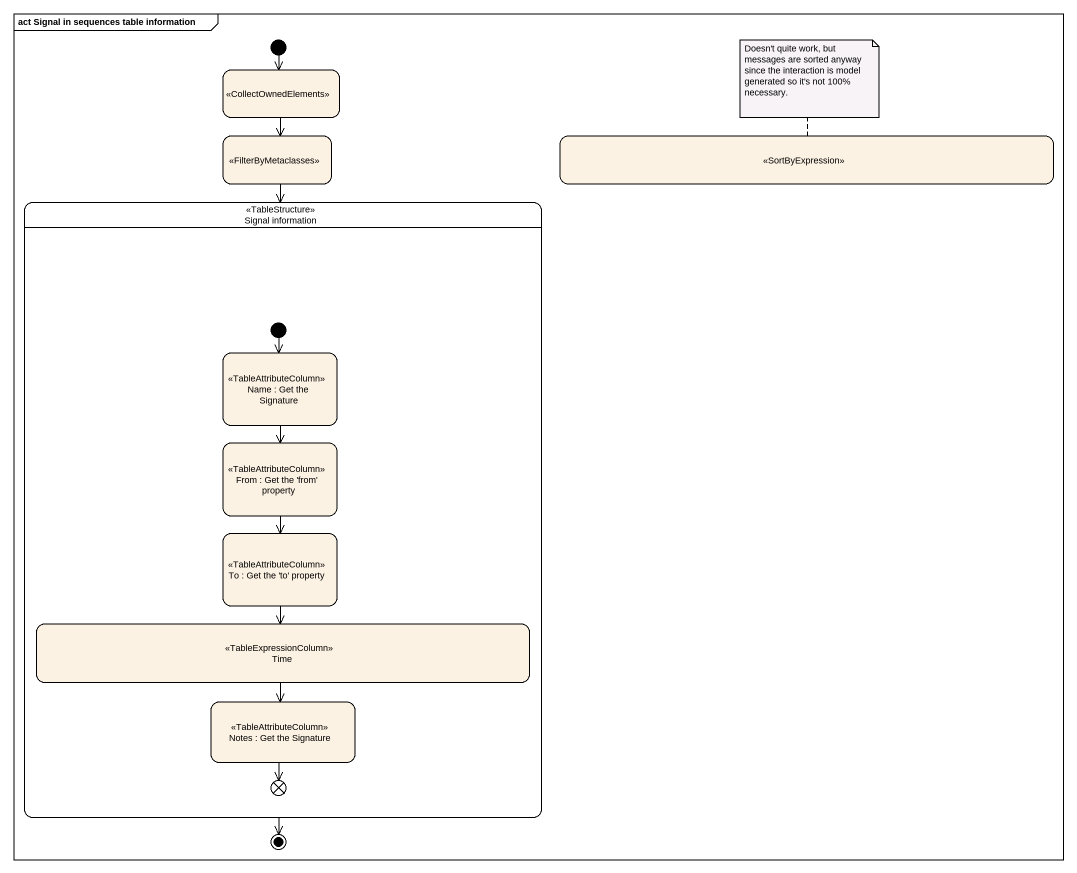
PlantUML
@startuml
mainframe act Signal in sequences table information
hide empty description
state " " as state1 <<CollectOwnedElements>>
state " " as state2 <<FilterByMetaclasses>>
state " " as state3 <<SortByExpression>>
state "Signal information" as Signal_information <<TableStructure>> {
  state "Name : Get the Signature" as Name <<TableAttributeColumn>>
  state "From : Get the 'from' property" as From <<TableAttributeColumn>>
  state "To : Get the 'to' property" as To <<TableAttributeColumn>>
  state Time <<TableExpressionColumn>>
  state "Notes : Get the Signature" as Notes <<TableAttributeColumn>>
  state flowfinal1 <<end>>
  [*] --> Name
}
[*] --> state1
state1 --> state2
state2 --> Signal_information
Name --> From
From --> To
To --> Time
Time --> Notes
Notes --> flowfinal1
Signal_information --> [*]
note top of state3 : Doesn't quite work, but messages are sorted anyway since the interaction is model generated so it's not 100% necessary.
@enduml
